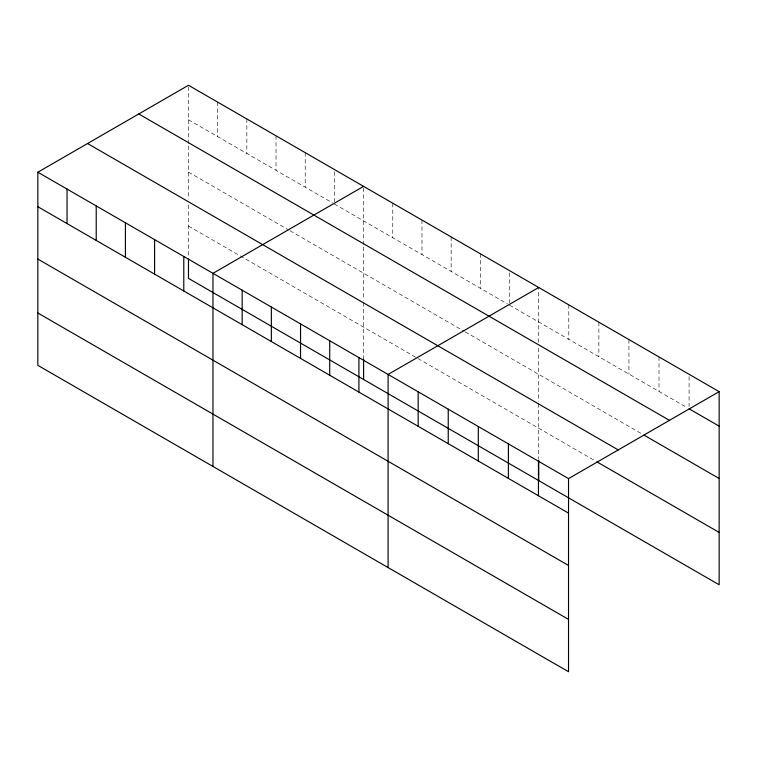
<?xml version="1.0" encoding="UTF-8"?>
<svg xmlns="http://www.w3.org/2000/svg" width="757" height="757" viewBox="0 0 757 757"><rect width="100%" height="100%" fill="white"/><g stroke="black" fill="none" stroke-linecap="round" stroke-linejoin="round"><path stroke-width="0.57" stroke-dasharray="3.79 2.84" d="M188.474 143.66L188.474 85.267M363.597 244.766L363.597 186.373M538.719 342.467L538.719 287.48M188.474 119.767L332.389 202.857M334.405 204.021L507.521 303.964M509.527 305.128L687.072 407.635M188.474 172.113L289.117 230.223M290.12 230.8L464.24 331.329M465.243 331.907L642.967 434.518M188.474 226.04L416.937 357.947M417.94 358.525L594.851 460.663M689.078 376.589L689.078 406.49M659.006 356.925L659.006 391.426M628.935 339.571L628.935 374.072M598.863 322.208L598.863 356.708M568.791 304.844L568.791 339.344M538.719 348.154L538.719 401.295M538.719 403.632L538.719 458.979M509.527 272.927L509.527 302.828M480.345 253.775L480.345 288.275M451.153 236.932L451.153 271.432M421.971 220.079L421.971 254.579M392.779 203.226L392.779 237.726M363.597 247.047L363.597 300.188M363.597 302.526L363.597 359.017M334.405 171.82L334.405 201.722M305.222 152.668L305.222 187.168M276.031 135.825L276.031 170.325M246.848 118.972L246.848 153.472M217.656 102.119L217.656 136.62M188.474 145.94L188.474 199.082M188.474 204.939L188.474 257.9"/><path stroke-width="1.14" d="M37.85 172.227L568.526 478.613L568.526 671.733L37.85 365.347L37.85 172.227L188.474 85.267L719.15 391.653L719.15 584.773L188.474 278.387L188.474 259.045M363.597 186.373L212.972 273.334L212.972 466.454M538.719 287.48L388.095 374.441L388.095 567.561M568.526 478.613L719.15 391.653M689.078 408.789L719.15 426.153M138.768 113.966L669.443 420.353M643.97 435.095L719.15 478.5M87.557 143.527L618.232 449.913M596.857 461.827L719.15 532.426M37.85 206.727L568.526 513.114M37.85 259.074L568.526 565.46M37.85 313.001L568.526 619.387M538.719 460.124L538.719 480.6M538.454 461.25L538.454 495.75M508.382 443.886L508.382 478.386M478.31 426.522L478.31 461.022M448.239 409.168L448.239 443.668M418.167 391.804L418.167 426.305M363.597 359.017L363.597 379.494M358.913 357.588L358.913 392.088M329.721 340.735L329.721 375.235M300.538 323.892L300.538 358.392M271.347 307.039L271.347 341.539M242.164 290.186L242.164 324.687M183.79 256.481L183.79 290.981M154.598 239.628L154.598 274.129M125.416 222.776L125.416 257.276M96.224 205.932L96.224 240.433M67.042 189.08L67.042 223.58"/></g></svg>
